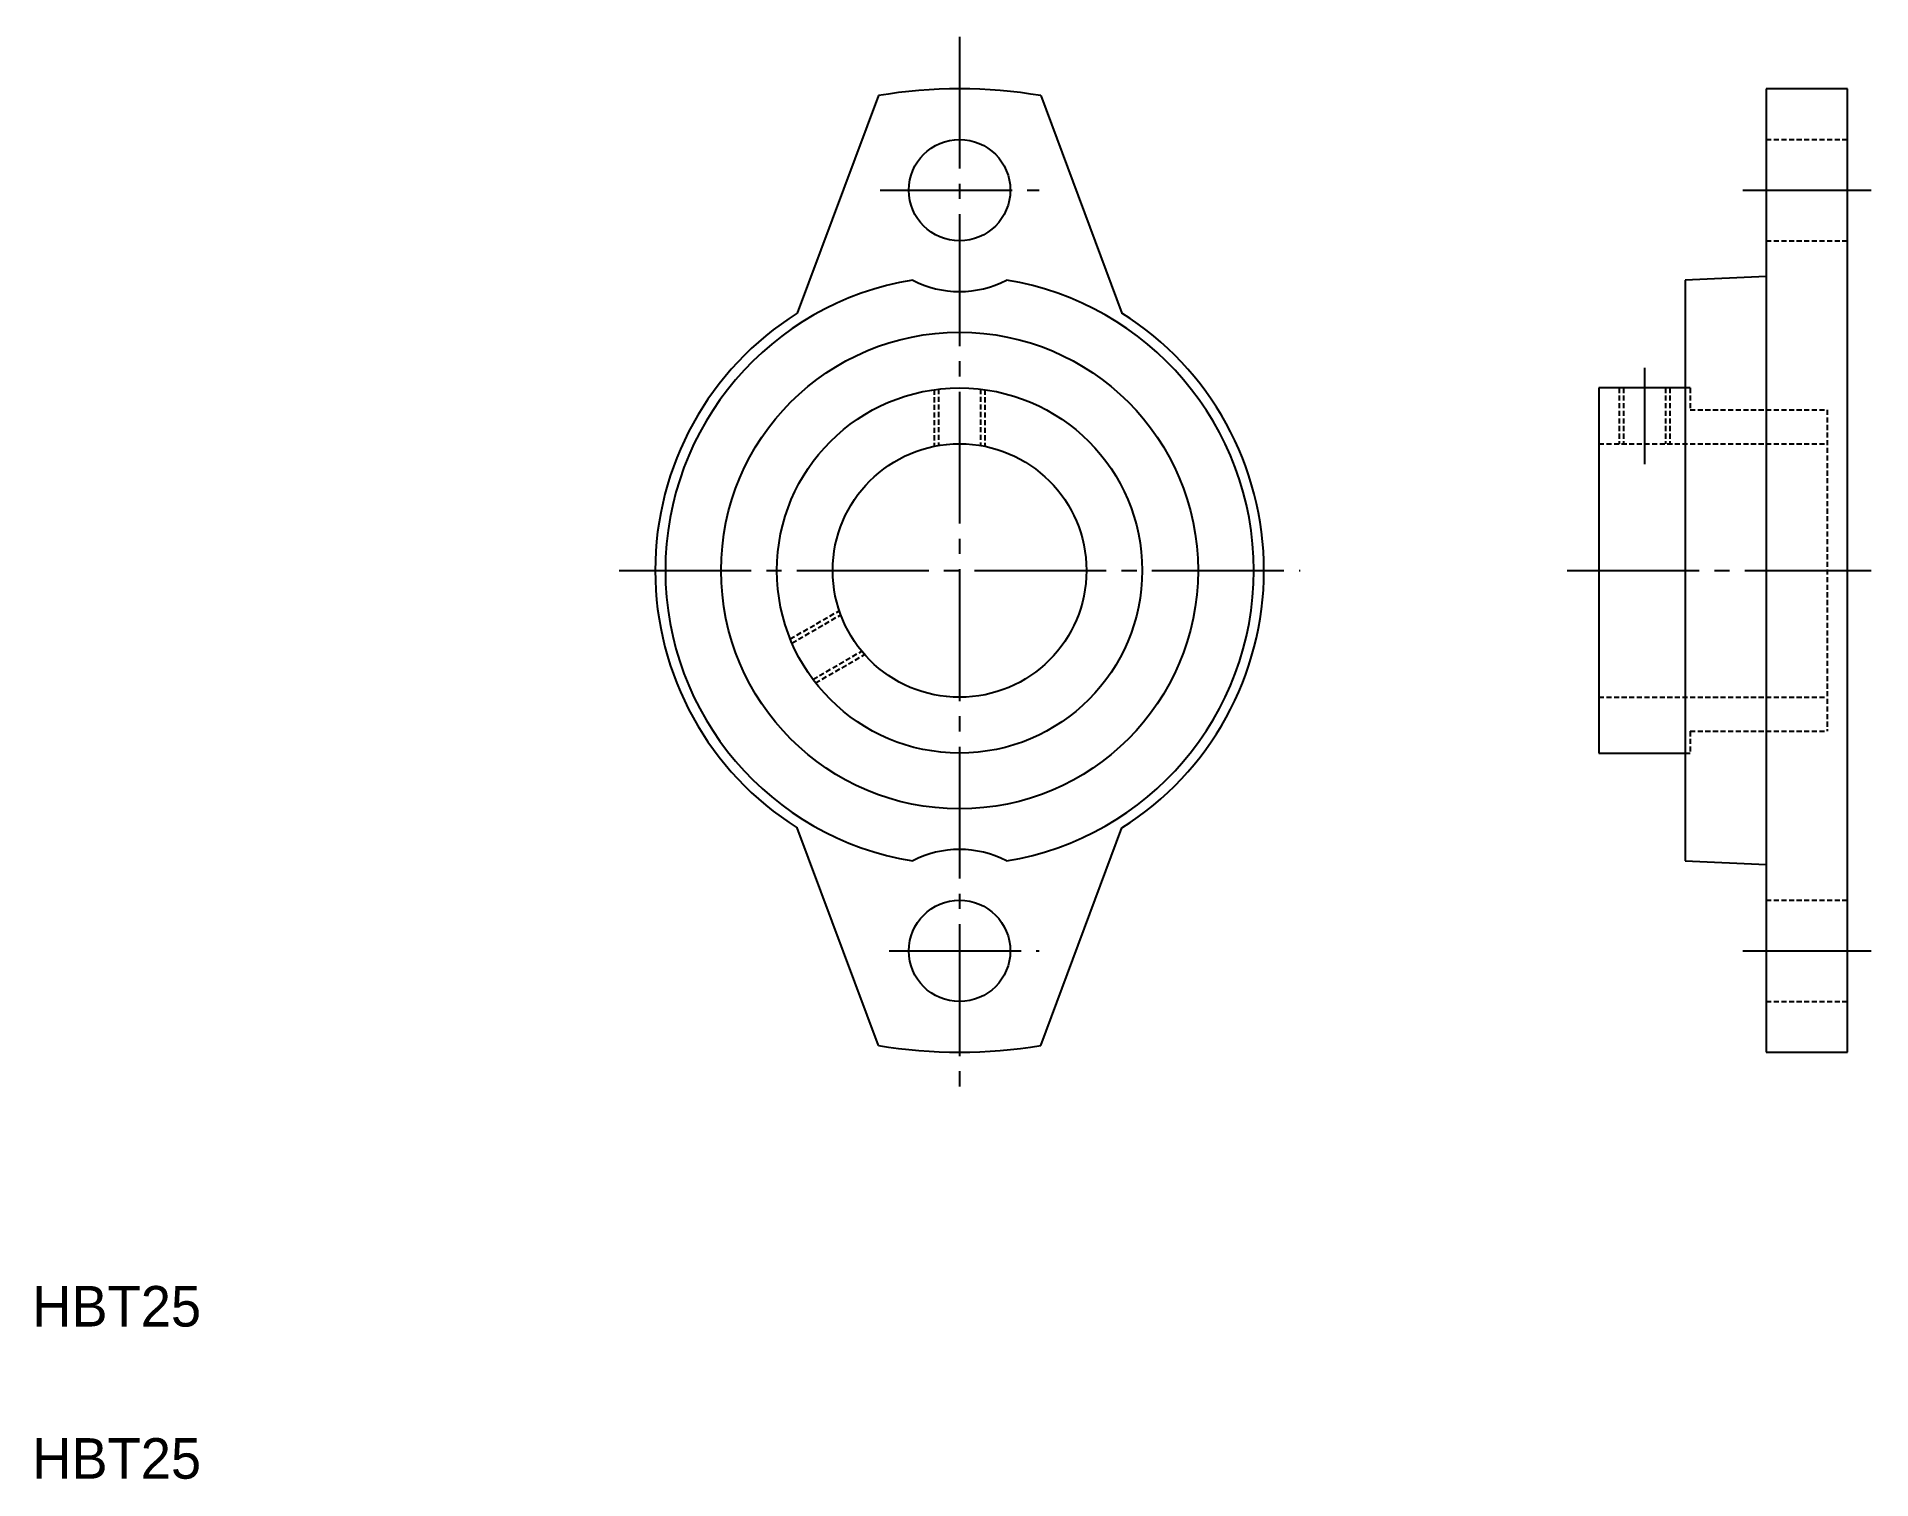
# Model space of a CAD drawing. Extents: x 257 to 437, y 194 to 336.
import ezdxf

# ---------------------------------------------------------------- set-up
doc = ezdxf.new("R2010")
doc.units = 0
doc.linetypes.add('CENTER', pattern=[17.5, 13, -1.5, 1.5, -1.5])
doc.linetypes.add('DASHED', pattern=[0.75, 0.5, -0.25])
doc.layers.get('0').update_dxf_attribs({"linetype": 'CONTINUOUS'})
doc.layers.add('CENTER', color=1, linetype='CENTER')

msp = doc.modelspace()

# ---------------------------------------------------------------- linework, layer by layer
at = {"color": 7, "linetype": 'CONTINUOUS'}
for p, q in [((427.03, 331.07), (427.03, 236.07)), ((435.03, 331.07), (427.03, 331.07)), ((435.03, 236.07), (435.03, 331.07)), ((339.53, 330.39), (331.53, 308.95)), ((355.53, 330.39), (363.53, 308.95)), ((427.03, 312.57), (419.03, 312.2)), ((419.03, 312.2), (419.03, 254.94)), ((419.03, 301.57), (410.53, 301.57)), ((410.53, 301.57), (410.53, 265.57)), ((410.53, 265.57), (419.03, 265.57)), ((339.53, 236.75), (331.53, 258.2)), ((355.53, 236.75), (363.53, 258.2)), ((419.03, 254.94), (427.03, 254.57)), ((427.03, 236.07), (435.03, 236.07))]:
    msp.add_line(p, q, dxfattribs=at)
at = {"color": 3, "linetype": 'DASHED'}
for p, q in [((427.03, 326.07), (435.03, 326.07)), ((427.03, 316.07), (435.03, 316.07)), ((345.03, 301.4), (345.03, 295.82)), ((345.46, 301.45), (345.46, 295.9)), ((349.6, 301.45), (349.6, 295.9)), ((350.03, 301.4), (350.03, 295.82)), ((412.53, 301.57), (412.53, 296.07)), ((412.96, 301.57), (412.96, 296.07)), ((417.1, 301.57), (417.1, 296.07)), ((417.53, 301.57), (417.53, 296.07)), ((419.53, 301.57), (419.03, 301.57)), ((419.53, 301.57), (419.53, 299.42)), ((419.53, 299.42), (433.03, 299.42)), ((433.03, 299.42), (433.03, 267.72)), ((410.53, 296.07), (433.03, 296.07)), ((330.84, 276.82), (335.67, 279.61)), ((331.01, 276.42), (335.82, 279.2)), ((333.08, 272.84), (337.89, 275.62)), ((333.34, 272.49), (338.17, 275.28)), ((410.53, 271.07), (433.03, 271.07)), ((419.53, 267.72), (433.03, 267.72)), ((419.53, 267.72), (419.53, 265.57)), ((419.03, 265.57), (419.53, 265.57)), ((427.03, 251.07), (435.03, 251.07)), ((427.03, 241.07), (435.03, 241.07))]:
    msp.add_line(p, q, dxfattribs=at)
at = {"color": 7, "linetype": 'CONTINUOUS'}
for centre, radius in [((347.53, 321.07), 5), ((347.53, 283.57), 23.5), ((347.53, 283.57), 18), ((347.53, 283.57), 12.5), ((347.53, 246.07), 5)]:
    msp.add_circle(centre, radius, dxfattribs=at)
for centre, radius, start, end in [((347.53, 283.57), 47.5, 80.304, 99.696), ((347.53, 283.57), 47.5, 80.304, 99.696), ((347.53, 283.57), 29, 99.1623, 260.8377), ((347.53, 321.07), 10, 242.4987, 297.5013), ((347.53, 283.57), 29, 279.1623, 80.8377), ((347.53, 283.57), 30, 122.231, 237.769), ((347.53, 283.57), 30, 302.231, 57.769), ((347.53, 246.07), 10, 62.4987, 117.5013), ((347.53, 283.57), 47.5, 260.304, 279.696)]:
    msp.add_arc(centre, radius, start, end, dxfattribs=at)
at = {"layer": 'CENTER', "color": 1, "linetype": 'CENTER'}
for p, q in [((347.53, 336.2), (347.53, 231.46)), ((339.7, 321.07), (355.37, 321.07)), ((424.72, 321.07), (437.39, 321.07)), ((415.03, 303.57), (415.03, 294.07)), ((313.99, 283.57), (381.1, 283.57)), ((407.42, 283.57), (437.39, 283.57)), ((340.59, 246.07), (355.37, 246.07)), ((424.72, 246.07), (437.39, 246.07))]:
    msp.add_line(p, q, dxfattribs=at)

# ---------------------------------------------------------------- texts
at = {"color": 7, "linetype": 'CONTINUOUS'}
for p in [(256.13, 209.03), (256.13, 194.03)]:
    msp.add_text('HBT25', height=4, dxfattribs=at).set_placement(p)

doc.saveas('drawing.dxf')
